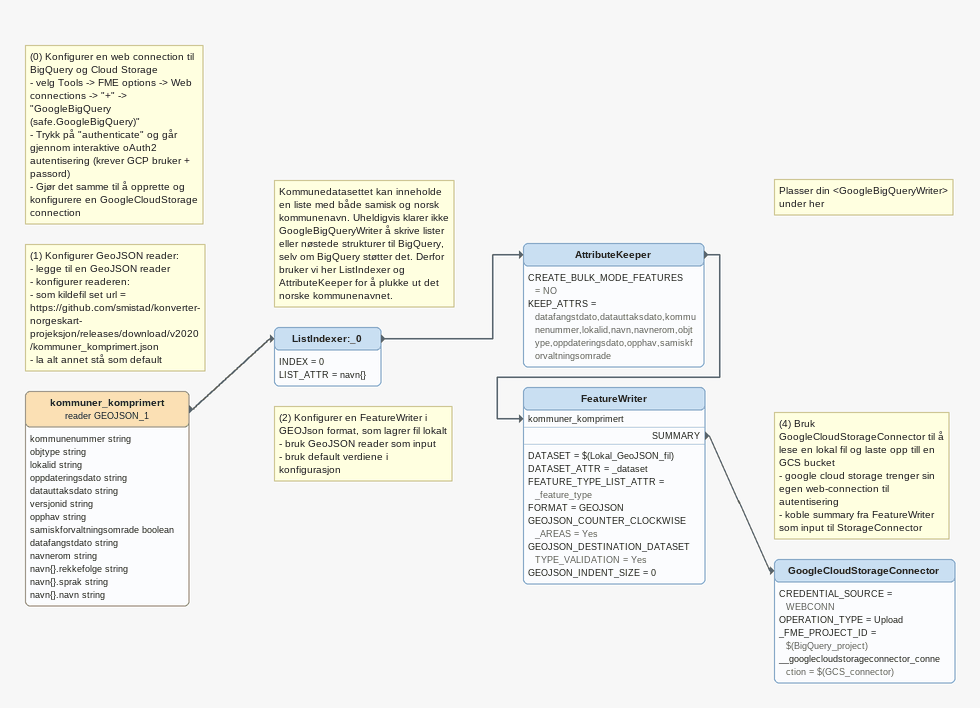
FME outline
Note: (0) Konfigurer en web connection til BigQuery og Cloud Storage / - velg Tools -> FME options -> Web connections -> "+" -> "GoogleBigQuery (safe.GoogleBigQuery)" / - Trykk på "authenticate" og går gjennom interaktive oAuth2 autentisering (krever GCP bruker + passord) / - Gjør det samme til å opprette og konfigurere en GoogleCloudStorage connection
Note: (1) Konfigurer GeoJSON reader: / - legge til en GeoJSON reader / - konfigurer readeren: / - som kildefil set url = https://github.com/smistad/konverter-norgeskart- projeksjon/releases/download/v2020/kommuner_komprimert.json / - la alt annet stå som default
kommuner_komprimert (reader GEOJSON_1)
    attributes: kommunenummer string, objtype string, lokalid string, oppdateringsdato string, datauttaksdato string, versjonid string, opphav string, samiskforvaltningsomrade boolean, datafangstdato string, navnerom string, navn{}.rekkefolge string, navn{}.sprak string, navn{}.navn string
    -> ListIndexer:_0
Note: Kommunedatasettet kan inneholde en liste med både samisk og norsk kommunenavn. Uheldigvis klarer ikke GoogleBigQueryWriter å skrive lister eller nøstede strukturer til BigQuery, selv om BigQuery støtter det. Derfor bruker vi her ListIndexer og AttributeKeeper for å plukke ut det norske kommunenavnet.
Note: (2) Konfigurer en FeatureWriter i GEOJson format, som lagrer fil lokalt / - bruk GeoJSON reader som input / - bruk default verdiene i konfigurasjon
ListIndexer:_0
    INDEX = 0
    LIST_ATTR = navn{}
    -> AttributeKeeper
Note: Plasser din <GoogleBigQueryWriter> under her
AttributeKeeper
    CREATE_BULK_MODE_FEATURES = NO
    KEEP_ATTRS = datafangstdato,datauttaksdato,kommunenummer,lokalid,navn,navnerom,objtype,oppdateringsdato,opphav,samiskforvaltningsomrade
    -> FeatureWriter [kommuner_komprimert]
FeatureWriter
    DATASET = $(Lokal_GeoJSON_fil)
    DATASET_ATTR = _dataset
    FEATURE_TYPE_LIST_ATTR = _feature_type
    FORMAT = GEOJSON
    GEOJSON_COUNTER_CLOCKWISE_AREAS = Yes
    GEOJSON_DESTINATION_DATASETTYPE_VALIDATION = Yes
    GEOJSON_INDENT_SIZE = 0
    SUMMARY -> GoogleCloudStorageConnector
Note: (4) Bruk GoogleCloudStorageConnector til å lese en lokal fil og laste opp till en GCS bucket / - google cloud storage trenger sin egen web-connection til autentisering / - koble summary fra FeatureWriter som input til StorageConnector
GoogleCloudStorageConnector
    CREDENTIAL_SOURCE = WEBCONN
    OPERATION_TYPE = Upload
    _FME_PROJECT_ID = $(BigQuery_project)
    __googlecloudstorageconnector_connection = $(GCS_connector)
